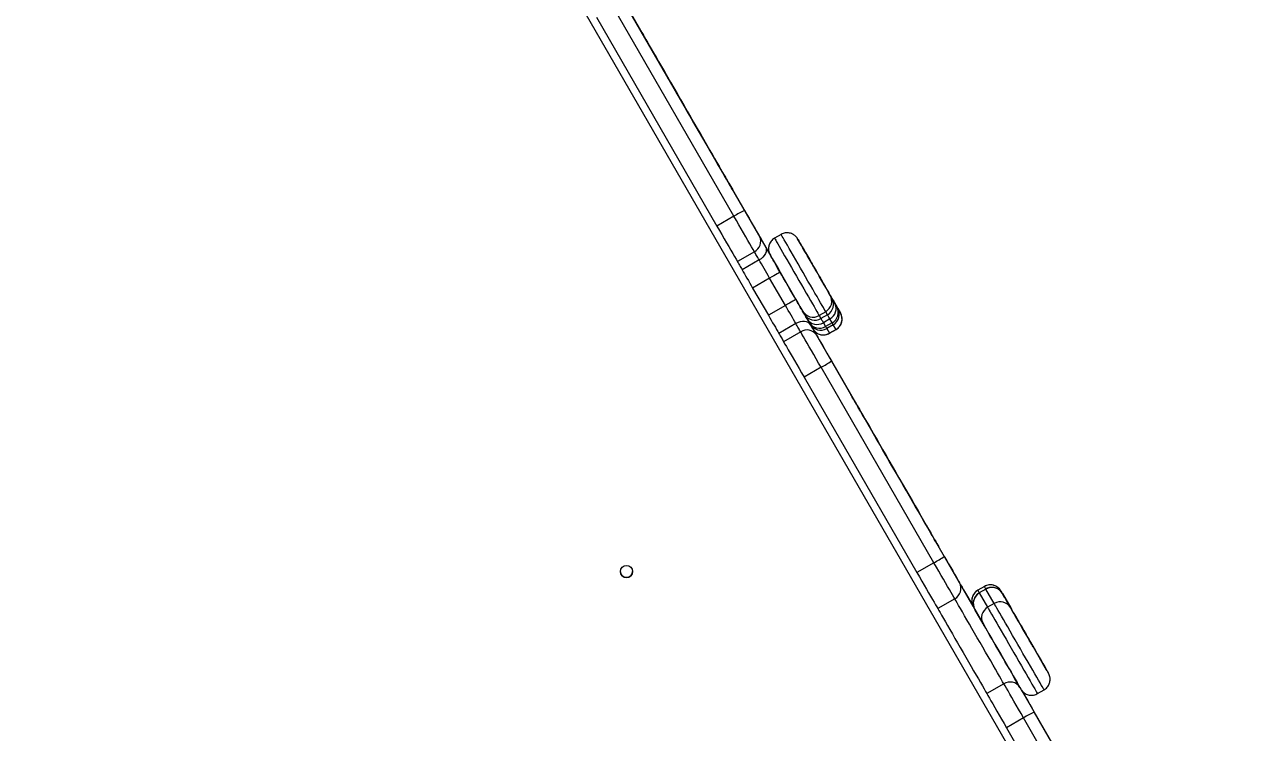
# Model space of a CAD drawing. Header units: millimetres. Extents: x 10665 to 29906, y -6125 to 7364.
# Drawn here: x 20007 to 20820, y -470 to -2 of the extents above; entities that cross this region are included whole.
import ezdxf

# ---------------------------------------------------------------- set-up
doc = ezdxf.new("R2010")
doc.units = ezdxf.units.MM
for name, color, linetype in [('DIKOM_ОБЪЕКТ', 7, 'Continuous'), ('DIKOM_РАЗМЕР_ЗОНА', 7, 'Continuous'), ('DIKOM_РАЗМЕР_ОБЪЕКТА', 7, 'Continuous')]:
    doc.layers.add(name, color=color, linetype=linetype)
doc.styles.add('style1', font='arial.ttf', dxfattribs={"width": 0.8})
doc.dimstyles.new('1-50', dxfattribs={"dimtxt": 300, "dimasz": 200, "dimexe": 100, "dimexo": 0, "dimgap": 100, "dimtad": 1, "dimdec": 0, "dimtxsty": 'style1', "dimcen": 0, "dimclrd": 7, "dimclre": 7, "dimadec": 1, "dimazin": 2, "dimtfac": 1, "dimtdec": 0, "dimtmove": 1, "dimatfit": 3, "dimfxl": 0, "dimlwd": 25, "dimlwe": 18, "dimarcsym": 0})

# ---------------------------------------------------------------- blocks, each defined once
blk = doc.blocks.new('*D16')
at = {"layer": 'Defpoints', "color": 0, "transparency": 16777216}
for p in [(12665, 4926.53), (12665, 1146.89), (26947.71, -1821.93)]:
    blk.add_point(p, dxfattribs=at)
at = {"layer": 'DIKOM_РАЗМЕР_ОБЪЕКТА', "color": 7, "lineweight": 18, "transparency": 16777216}
for p, q in [((12665, 1146.89), (12665, 5026.53)), ((26947.71, -1821.93), (26947.71, 5026.53))]:
    blk.add_line(p, q, dxfattribs=at)
at = {"layer": 'DIKOM_РАЗМЕР_ОБЪЕКТА', "color": 7, "lineweight": 25, "transparency": 16777216}
blk.add_line((26747.71, 4926.53), (12865, 4926.53), dxfattribs=at)
at = {"layer": 'DIKOM_РАЗМЕР_ОБЪЕКТА', "color": 7, "transparency": 16777216}
for points in [[(12865, 4959.86), (12865, 4893.19), (12665, 4926.53)], [(26747.71, 4959.86), (26747.71, 4893.19), (26947.71, 4926.53)]]:
    blk.add_solid(points, dxfattribs=at)
at = {"layer": 'DIKOM_РАЗМЕР_ОБЪЕКТА', "color": 0, "transparency": 16777216, "insert": (21497, 5179.8), "char_height": 300, "attachment_point": 5, "style": 'style1'}
blk.add_mtext('14300', dxfattribs=at)
blk = doc.blocks.new('*D15')
at = {"layer": 'Defpoints', "color": 0, "transparency": 16777216}
for p in [(20416.84, 4419.04), (19675.94, -4001.39), (28567.5, -4001.39)]:
    blk.add_point(p, dxfattribs=at)
at = {"layer": 'DIKOM_РАЗМЕР_ОБЪЕКТА', "color": 7, "lineweight": 18, "transparency": 16777216}
for p, q in [((20416.84, 4419.04), (28667.5, 4419.04)), ((19675.94, -4001.39), (28667.5, -4001.39))]:
    blk.add_line(p, q, dxfattribs=at)
at = {"layer": 'DIKOM_РАЗМЕР_ОБЪЕКТА', "color": 7, "lineweight": 25, "transparency": 16777216}
blk.add_line((28567.5, 4219.04), (28567.5, -3801.39), dxfattribs=at)
at = {"layer": 'DIKOM_РАЗМЕР_ОБЪЕКТА', "color": 7, "transparency": 16777216}
for points in [[(28534.17, 4219.04), (28600.83, 4219.04), (28567.5, 4419.04)], [(28534.17, -3801.39), (28600.83, -3801.39), (28567.5, -4001.39)]]:
    blk.add_solid(points, dxfattribs=at)
at = {"layer": 'DIKOM_РАЗМЕР_ОБЪЕКТА', "color": 0, "transparency": 16777216, "insert": (28247.96, -1553.33), "char_height": 300, "attachment_point": 5, "rotation": 90, "style": 'style1'}
blk.add_mtext('8400', dxfattribs=at)
blk = doc.blocks.new('*D14')
at = {"layer": 'Defpoints', "color": 0, "transparency": 16777216}
for p in [(28947.71, 6914.03), (10665, 1629.88), (28947.71, -1535.43)]:
    blk.add_point(p, dxfattribs=at)
at = {"layer": 'DIKOM_РАЗМЕР_ЗОНА', "color": 7, "lineweight": 18, "transparency": 16777216}
for p, q in [((10665, 1629.88), (10665, 7014.03)), ((28947.71, -1535.43), (28947.71, 7014.03))]:
    blk.add_line(p, q, dxfattribs=at)
at = {"layer": 'DIKOM_РАЗМЕР_ЗОНА', "color": 7, "lineweight": 25, "transparency": 16777216}
blk.add_line((10865, 6914.03), (28747.71, 6914.03), dxfattribs=at)
at = {"layer": 'DIKOM_РАЗМЕР_ЗОНА', "color": 7, "transparency": 16777216}
for points in [[(10865, 6947.36), (10865, 6880.69), (10665, 6914.03)], [(28747.71, 6947.36), (28747.71, 6880.69), (28947.71, 6914.03)]]:
    blk.add_solid(points, dxfattribs=at)
at = {"layer": 'DIKOM_РАЗМЕР_ЗОНА', "color": 0, "transparency": 16777216, "insert": (21431.5, 7167.3), "char_height": 300, "attachment_point": 5, "style": 'style1'}
blk.add_mtext('18300', dxfattribs=at)
blk = doc.blocks.new('*D13')
at = {"layer": 'Defpoints', "color": 0, "transparency": 16777216}
for p in [(20470.84, 6542.55), (29806, 6542.55), (19621.9, -6125)]:
    blk.add_point(p, dxfattribs=at)
at = {"layer": 'DIKOM_РАЗМЕР_ЗОНА', "color": 7, "lineweight": 18, "transparency": 16777216}
for p, q in [((20470.84, 6542.55), (29906, 6542.55)), ((19621.9, -6125), (29906, -6125))]:
    blk.add_line(p, q, dxfattribs=at)
at = {"layer": 'DIKOM_РАЗМЕР_ЗОНА', "color": 7, "lineweight": 25, "transparency": 16777216}
blk.add_line((29806, -5925), (29806, 6342.55), dxfattribs=at)
at = {"layer": 'DIKOM_РАЗМЕР_ЗОНА', "color": 7, "transparency": 16777216}
for points in [[(29772.67, 6342.55), (29839.33, 6342.55), (29806, 6542.55)], [(29772.67, -5925), (29839.33, -5925), (29806, -6125)]]:
    blk.add_solid(points, dxfattribs=at)
at = {"layer": 'DIKOM_РАЗМЕР_ЗОНА', "color": 0, "transparency": 16777216, "insert": (29552.83, 208.78), "char_height": 300, "attachment_point": 5, "rotation": 90, "style": 'style1'}
blk.add_mtext('12650', dxfattribs=at)

msp = doc.modelspace()

# ---------------------------------------------------------------- linework, layer by layer
at = {"layer": 'DIKOM_ОБЪЕКТ', "color": 7, "linetype": 'Continuous', "lineweight": 15}
for p, q in [((20059.24, 556.79), (20774.13, -681.44)), ((20499.52, -153.81), (20394.83, 27.52)), ((20475.85, -128.86), (20396.17, 9.16)), ((20403.2, 12.97), (20482.89, -125.05)), ((20384.91, 2.66), (20464.6, -135.36)), ((20414.75, -6.99), (20414.74, -6.98)), ((20416.58, -10.17), (20414.75, -6.99)), ((20414.76, -7), (20414.76, -7)), ((20419.42, -15.09), (20417.97, -12.58)), ((20421.56, -18.82), (20420.39, -16.79)), ((20471.48, -105.25), (20471.26, -104.89)), ((20471.59, -105.45), (20471.74, -105.7)), ((20472.44, -106.93), (20472.22, -106.56)), ((20472.44, -106.93), (20475.06, -111.47)), ((20475.85, -128.86), (20464.6, -135.36)), ((20507.04, -140.87), (20502.71, -143.37)), ((20517.97, -143.81), (20517.97, -143.8)), ((20520.58, -148.31), (20517.97, -143.81)), ((20489.38, -152.29), (20478.12, -158.79)), ((20521, -149.02), (20520.99, -149.02)), ((20521.29, -149.52), (20521, -149.02)), ((20492.55, -157.78), (20481.29, -164.28)), ((20499.49, -169.8), (20488.23, -176.3)), ((20509.89, -187.81), (20499.49, -169.8)), ((20506.41, -165.79), (20516.82, -183.81)), ((20488.23, -176.3), (20498.63, -194.31)), ((20539.47, -181.04), (20540.64, -183.06)), ((20542.44, -186.18), (20543.89, -188.68)), ((20509.89, -187.81), (20498.63, -194.31)), ((20522.45, -193.56), (20521.28, -191.54)), ((20536.54, -191.97), (20532.21, -194.47)), ((20532.21, -194.47), (20533.38, -196.48)), ((20537.71, -193.98), (20533.38, -196.48)), ((20537.71, -193.98), (20536.54, -191.97)), ((20544.45, -189.66), (20546.28, -192.82)), ((20546.28, -192.82), (20546.28, -192.82)), ((20516.82, -199.83), (20505.57, -206.33)), ((20525.7, -199.18), (20524.26, -196.68)), ((20528.1, -203.32), (20526.27, -200.16)), ((20539.31, -196.75), (20534.98, -199.25)), ((20534.98, -199.25), (20536.42, -201.75)), ((20540.75, -199.25), (20536.42, -201.75)), ((20541.53, -200.59), (20537.2, -203.09)), ((20537.2, -203.09), (20539.02, -206.24)), ((20540.75, -199.25), (20539.31, -196.75)), ((20543.35, -203.74), (20541.53, -200.59)), ((20519.99, -205.31), (20508.73, -211.81)), ((20634.06, -386.83), (20528.26, -203.58)), ((20543.35, -203.74), (20539.02, -206.24)), ((20539.02, -206.24), (20539.03, -206.25)), ((20539.03, -206.25), (20543.36, -203.75)), ((20543.36, -203.75), (20543.35, -203.74)), ((20540.33, -224.54), (20614.93, -353.75)), ((20533.51, -228.73), (20522.25, -235.23)), ((20522.25, -235.23), (20596.85, -364.43)), ((20608.11, -357.93), (20533.51, -228.73)), ((20555.01, -249.94), (20556.42, -252.37)), ((20557.35, -253.98), (20557.93, -254.99)), ((20609.92, -345.05), (20609.77, -344.8)), ((20611.43, -347.65), (20610.12, -345.41)), ((20611.43, -347.65), (20611.43, -347.65)), ((20408.81, -363.81), (20408.81, -363.67)), ((20608.11, -357.93), (20596.85, -364.43)), ((20641.43, -373.62), (20637.1, -376.12)), ((20641.45, -373.65), (20637.12, -376.15)), ((20641.45, -373.65), (20641.43, -373.62)), ((20642.41, -375.32), (20641.45, -373.65)), ((20621.83, -381.71), (20610.58, -388.21)), ((20637.1, -376.12), (20637.12, -376.15)), ((20637.12, -376.15), (20638.07, -377.79)), ((20642.4, -375.3), (20638.07, -377.8)), ((20642.42, -375.33), (20638.09, -377.83)), ((20638.09, -377.83), (20643.57, -387.35)), ((20647.9, -384.85), (20642.42, -375.33)), ((20652.36, -376.54), (20652.36, -376.55)), ((20652.36, -376.55), (20652.38, -376.57)), ((20652.38, -376.57), (20655.88, -382.65)), ((20653.34, -378.25), (20658.82, -387.77)), ((20654.82, -380.81), (20653.68, -378.83)), ((20635.01, -388.49), (20634.19, -387.07)), ((20640.64, -398.27), (20635.15, -388.75)), ((20647.9, -384.85), (20643.57, -387.35)), ((20681.68, -427.35), (20673.85, -413.76)), ((20681.48, -427), (20681.7, -427.37)), ((20683.79, -431.01), (20682.92, -429.49)), ((20654.33, -437.98), (20643.07, -444.48)), ((20683.81, -431.04), (20683.79, -431.01)), ((20804.25, -681.62), (20665.88, -441.96)), ((20676.55, -444.47), (20680.88, -441.97)), ((20667.32, -460.5), (20656.06, -467)), ((20749.09, -602.13), (20667.32, -460.5)), ((20674.44, -456.83), (20756.22, -598.46)), ((20656.06, -467), (20737.84, -608.63))]:
    msp.add_line(p, q, dxfattribs=at)
at = {"layer": 'DIKOM_ОБЪЕКТ', "color": 7, "linetype": 'Continuous', "lineweight": 15, "flags": 128}
for points in [[(20414.74, -6.98), (20414.8, -7.07), (20415.02, -7.46), (20415.42, -8.15), (20415.99, -9.14), (20416.73, -10.42), (20417.63, -11.98), (20418.69, -13.81), (20419.9, -15.91), (20421.25, -18.25), (20422.74, -20.83), (20424.36, -23.63), (20426.09, -26.63), (20427.93, -29.82), (20429.86, -33.17), (20431.88, -36.66), (20433.97, -40.27), (20436.11, -43.98), (20438.3, -47.77), (20440.51, -51.61), (20442.75, -55.48), (20444.98, -59.35), (20447.21, -63.21), (20449.41, -67.03), (20451.58, -70.77), (20453.69, -74.43), (20455.74, -77.98), (20457.71, -81.4), (20459.59, -84.66), (20461.37, -87.74), (20463.04, -90.63), (20464.59, -93.31), (20466.01, -95.77), (20467.28, -97.98), (20468.41, -99.93), (20469.38, -101.61), (20470.19, -103.02), (20470.84, -104.14), (20471.31, -104.96), (20471.61, -105.48), (20471.74, -105.7)], [(20417.97, -12.58), (20417.66, -12.05), (20417.39, -11.58), (20417.16, -11.18), (20416.96, -10.84), (20416.81, -10.57), (20416.69, -10.37), (20416.62, -10.24), (20416.58, -10.17)], [(20420.39, -16.79), (20420.37, -16.74), (20420.31, -16.65), (20420.23, -16.5), (20420.12, -16.31), (20419.99, -16.08), (20419.82, -15.79), (20419.63, -15.46), (20419.42, -15.09)], [(20475.06, -111.48), (20475, -111.38), (20474.77, -110.97), (20474.35, -110.25), (20473.76, -109.23), (20472.99, -107.9), (20472.06, -106.28), (20470.96, -104.37), (20469.7, -102.2), (20468.3, -99.78), (20466.77, -97.12), (20465.11, -94.24), (20463.33, -91.16), (20461.45, -87.91), (20459.48, -84.5), (20457.44, -80.96), (20455.33, -77.31), (20453.17, -73.57), (20450.98, -69.78), (20448.78, -65.96), (20446.57, -62.13), (20444.37, -58.32), (20442.2, -54.56), (20440.07, -50.87), (20437.99, -47.28), (20435.99, -43.81), (20434.07, -40.49), (20432.25, -37.33), (20430.54, -34.37), (20428.95, -31.61), (20427.49, -29.09), (20426.18, -26.81), (20425.01, -24.79), (20424.01, -23.05), (20423.17, -21.6), (20422.5, -20.44), (20422.01, -19.59), (20421.69, -19.05), (20421.56, -18.82)], [(20470.76, -104.01), (20470.74, -103.98), (20470.81, -104.09), (20470.93, -104.3)], [(20471.3, -104.94), (20471.04, -104.49), (20470.86, -104.18), (20470.76, -104.01), (20470.76, -104.01)], [(20470.93, -104.3), (20470.95, -104.34), (20471.17, -104.73), (20471.48, -105.25)], [(20472.04, -106.21), (20472.03, -106.21), (20472.01, -106.17), (20471.96, -106.08), (20471.88, -105.94), (20471.77, -105.76), (20471.64, -105.53), (20471.48, -105.26), (20471.3, -104.94)], [(20471.48, -105.25), (20471.69, -105.62), (20471.88, -105.94), (20472.04, -106.22), (20472.17, -106.45), (20472.28, -106.64), (20472.36, -106.78), (20472.42, -106.88), (20472.44, -106.93)], [(20489.38, -152.29), (20488.51, -150.79), (20487.49, -149.02), (20486.34, -147.03), (20485.07, -144.83), (20483.7, -142.45), (20482.23, -139.92), (20480.7, -137.26), (20479.11, -134.51), (20477.49, -131.7), (20475.85, -128.86)], [(20482.89, -125.05), (20484.39, -127.65), (20485.87, -130.21), (20487.29, -132.68), (20488.64, -135.02), (20489.89, -137.18), (20491.02, -139.13), (20492, -140.82), (20492.81, -142.23)], [(20464.6, -135.36), (20466.23, -138.2), (20467.85, -141.01), (20469.44, -143.76), (20470.98, -146.42), (20472.44, -148.95), (20473.82, -151.33), (20475.09, -153.53), (20476.24, -155.52), (20477.25, -157.29), (20478.12, -158.79)], [(20492.81, -142.23), (20493.21, -142.93), (20493.64, -143.67), (20494.09, -144.45), (20494.57, -145.28), (20495.07, -146.14), (20495.59, -147.05), (20496.14, -148), (20496.71, -148.98)], [(20502.71, -143.37), (20502.78, -143.49), (20503.03, -143.92), (20503.46, -144.67), (20504.06, -145.72), (20504.84, -147.06), (20505.77, -148.67), (20506.85, -150.55), (20508.07, -152.65), (20509.4, -154.96), (20510.83, -157.44), (20512.35, -160.07), (20513.93, -162.81), (20515.55, -165.62), (20517.2, -168.48), (20518.86, -171.34), (20520.49, -174.17), (20522.09, -176.94), (20523.63, -179.61), (20525.09, -182.14), (20526.46, -184.5), (20527.71, -186.67), (20528.83, -188.62), (20529.81, -190.32), (20530.64, -191.74), (20531.3, -192.89), (20531.78, -193.73), (20532.09, -194.26), (20532.21, -194.47)], [(20536.54, -191.97), (20536.42, -191.76), (20536.11, -191.23), (20535.63, -190.39), (20534.97, -189.24), (20534.14, -187.82), (20533.16, -186.12), (20532.04, -184.17), (20530.79, -182), (20529.42, -179.64), (20527.96, -177.11), (20526.42, -174.44), (20524.82, -171.67), (20523.19, -168.84), (20521.53, -165.98), (20519.88, -163.12), (20518.26, -160.31), (20516.68, -157.57), (20515.16, -154.94), (20513.73, -152.46), (20512.4, -150.15), (20511.18, -148.05), (20510.1, -146.17), (20509.17, -144.56), (20508.39, -143.22), (20507.79, -142.17), (20507.36, -141.42), (20507.11, -140.99), (20507.04, -140.87)], [(20517.97, -143.8), (20518.04, -143.92), (20518.29, -144.36), (20518.72, -145.1), (20519.32, -146.14), (20520.08, -147.46), (20520.99, -149.03), (20522.03, -150.83), (20523.18, -152.83), (20524.43, -155), (20525.76, -157.29), (20527.13, -159.67), (20528.53, -162.1), (20529.94, -164.53), (20531.32, -166.93), (20532.66, -169.25), (20533.93, -171.45), (20535.11, -173.5), (20536.19, -175.36), (20537.13, -177), (20537.93, -178.38), (20538.58, -179.5), (20539.05, -180.32), (20539.35, -180.84), (20539.47, -181.04)], [(20492.55, -157.78), (20492.09, -156.98), (20491.65, -156.21), (20491.22, -155.48), (20490.81, -154.77), (20490.42, -154.1), (20490.06, -153.46), (20489.71, -152.86), (20489.38, -152.29)], [(20496.71, -148.98), (20497.11, -149.99), (20497.24, -151.12), (20497.08, -152.32), (20496.64, -153.55), (20495.93, -154.75), (20494.99, -155.89), (20493.85, -156.91), (20492.55, -157.78)], [(20496.71, -148.98), (20497.71, -150.73), (20498.8, -152.61), (20499.96, -154.62), (20501.18, -156.73), (20502.45, -158.92), (20503.75, -161.18), (20505.08, -163.48), (20506.41, -165.79)], [(20521.28, -191.54), (20521.16, -191.34), (20520.87, -190.82), (20520.39, -190), (20519.75, -188.88), (20518.95, -187.5), (20518, -185.86), (20516.93, -184), (20515.74, -181.95), (20514.47, -179.75), (20513.13, -177.43), (20511.75, -175.03), (20510.35, -172.6), (20508.94, -170.17), (20507.57, -167.79), (20506.25, -165.5), (20505, -163.33), (20503.84, -161.33), (20502.8, -159.53), (20501.89, -157.96), (20501.13, -156.64), (20500.53, -155.6), (20500.1, -154.86), (20499.85, -154.42), (20499.78, -154.3)], [(20520.98, -148.99), (20520.89, -148.84), (20520.81, -148.71), (20520.75, -148.6), (20520.69, -148.5), (20520.65, -148.42), (20520.62, -148.37), (20520.59, -148.33), (20520.58, -148.31)], [(20522.29, -151.26), (20522.28, -151.25), (20522.17, -151.06), (20521.91, -150.61), (20521.52, -149.92), (20520.98, -148.99)], [(20520.99, -149.02), (20520.99, -149.02), (20521.01, -149.04), (20521.03, -149.07), (20521.06, -149.13), (20521.1, -149.2), (20521.15, -149.3), (20521.22, -149.41), (20521.29, -149.54)], [(20546.28, -192.82), (20546.22, -192.7), (20545.97, -192.28), (20545.55, -191.54), (20544.95, -190.51), (20544.19, -189.2), (20543.28, -187.62), (20542.24, -185.81), (20541.06, -183.78), (20539.79, -181.56), (20538.42, -179.2), (20536.99, -176.71), (20535.51, -174.15), (20534, -171.55), (20532.49, -168.93), (20531.01, -166.35), (20529.56, -163.84), (20528.17, -161.44), (20526.86, -159.18), (20525.66, -157.1), (20524.57, -155.22), (20523.62, -153.57), (20522.82, -152.18), (20522.18, -151.06), (20521.7, -150.24), (20521.4, -149.73), (20521.29, -149.52)], [(20478.12, -158.79), (20478.45, -159.36), (20478.8, -159.96), (20479.17, -160.6), (20479.55, -161.27), (20479.96, -161.98), (20480.39, -162.71), (20480.83, -163.48), (20481.29, -164.28)], [(20499.49, -169.8), (20498.53, -168.14), (20497.58, -166.5), (20496.65, -164.89), (20495.75, -163.32), (20494.88, -161.81), (20494.05, -160.38), (20493.27, -159.03), (20492.55, -157.78)], [(20530.47, -165.45), (20530.38, -165.31), (20530.12, -164.85), (20529.7, -164.12), (20529.18, -163.22), (20528.61, -162.22), (20528.04, -161.25), (20527.56, -160.41), (20527.2, -159.78), (20527, -159.44), (20526.99, -159.42), (20527.17, -159.73), (20527.51, -160.33), (20527.99, -161.16), (20528.54, -162.12), (20529.12, -163.12), (20529.65, -164.04), (20530.08, -164.78), (20530.36, -165.27), (20530.47, -165.45)], [(20481.29, -164.28), (20482.01, -165.53), (20482.79, -166.88), (20483.62, -168.31), (20484.49, -169.82), (20485.39, -171.39), (20486.32, -173), (20487.27, -174.64), (20488.23, -176.3)], [(20506.41, -165.79), (20506.28, -165.87), (20505.89, -166.1), (20505.25, -166.47), (20504.39, -166.97), (20503.34, -167.57), (20502.14, -168.26), (20500.84, -169.01), (20499.49, -169.8)], [(20535.53, -174.2), (20535.45, -174.05), (20535.18, -173.59), (20534.77, -172.87), (20534.24, -171.96), (20533.67, -170.97), (20533.11, -170), (20532.62, -169.16), (20532.26, -168.53), (20532.06, -168.19), (20532.05, -168.17), (20532.23, -168.48), (20532.58, -169.08), (20533.05, -169.9), (20533.61, -170.87), (20534.18, -171.86), (20534.72, -172.78), (20535.15, -173.53), (20535.43, -174.02), (20535.53, -174.2)], [(20516.82, -183.81), (20516.68, -183.89), (20516.29, -184.12), (20515.65, -184.49), (20514.79, -184.98), (20513.74, -185.59), (20512.54, -186.28), (20511.24, -187.03), (20509.89, -187.81)], [(20516.82, -183.81), (20518.16, -186.13), (20519.48, -188.43), (20520.79, -190.69), (20522.05, -192.88), (20523.27, -194.99), (20524.43, -197), (20525.52, -198.88), (20526.53, -200.63)], [(20540.64, -183.06), (20540.69, -183.14), (20540.79, -183.31), (20540.94, -183.57), (20541.14, -183.92), (20541.39, -184.36), (20541.69, -184.88), (20542.04, -185.49), (20542.44, -186.18)], [(20498.63, -194.31), (20499.59, -195.97), (20500.54, -197.61), (20501.47, -199.22), (20502.37, -200.79), (20503.24, -202.3), (20504.07, -203.73), (20504.85, -205.08), (20505.57, -206.33)], [(20516.82, -199.83), (20516.1, -198.58), (20515.33, -197.23), (20514.5, -195.8), (20513.63, -194.29), (20512.72, -192.72), (20511.79, -191.11), (20510.85, -189.47), (20509.89, -187.81)], [(20524.26, -196.68), (20523.86, -195.99), (20523.5, -195.38), (20523.2, -194.86), (20522.95, -194.42), (20522.75, -194.07), (20522.6, -193.81), (20522.5, -193.64), (20522.45, -193.56)], [(20539.31, -196.75), (20538.95, -196.14), (20538.64, -195.6), (20538.37, -195.14), (20538.15, -194.75), (20537.97, -194.44), (20537.84, -194.21), (20537.75, -194.06), (20537.71, -193.98)], [(20543.89, -188.68), (20544.01, -188.9), (20544.12, -189.09), (20544.22, -189.25), (20544.3, -189.39), (20544.36, -189.5), (20544.41, -189.58), (20544.44, -189.64), (20544.45, -189.66)], [(20526.53, -200.63), (20525.85, -199.77), (20524.94, -199.1), (20523.82, -198.64), (20522.54, -198.4), (20521.14, -198.41), (20519.69, -198.66), (20518.23, -199.14), (20516.82, -199.83)], [(20519.99, -205.31), (20519.67, -204.75), (20519.32, -204.14), (20518.95, -203.51), (20518.56, -202.84), (20518.16, -202.13), (20517.73, -201.39), (20517.29, -200.62), (20516.82, -199.83)], [(20526.27, -200.16), (20526.25, -200.14), (20526.22, -200.08), (20526.17, -200), (20526.11, -199.89), (20526.03, -199.75), (20525.94, -199.59), (20525.83, -199.4), (20525.7, -199.18)], [(20526.53, -200.63), (20527.09, -201.61), (20527.64, -202.56), (20528.16, -203.46), (20528.66, -204.33), (20529.14, -205.15), (20529.59, -205.94), (20530.02, -206.68), (20530.42, -207.37)], [(20533.38, -196.48), (20533.42, -196.56), (20533.51, -196.71), (20533.64, -196.94), (20533.82, -197.25), (20534.04, -197.64), (20534.31, -198.1), (20534.62, -198.64), (20534.98, -199.25)], [(20536.42, -201.75), (20536.59, -202.05), (20536.74, -202.31), (20536.87, -202.53), (20536.98, -202.72), (20537.07, -202.87), (20537.13, -202.98), (20537.17, -203.05), (20537.2, -203.09)], [(20541.53, -200.59), (20541.5, -200.55), (20541.46, -200.48), (20541.4, -200.37), (20541.31, -200.22), (20541.2, -200.03), (20541.07, -199.81), (20540.92, -199.55), (20540.75, -199.25)], [(20505.57, -206.33), (20506.03, -207.12), (20506.47, -207.89), (20506.9, -208.63), (20507.3, -209.34), (20507.69, -210.01), (20508.06, -210.64), (20508.41, -211.25), (20508.73, -211.81)], [(20533.51, -228.73), (20531.88, -225.9), (20530.26, -223.09), (20528.67, -220.34), (20527.13, -217.69), (20525.67, -215.15), (20524.3, -212.77), (20523.03, -210.57), (20521.88, -208.58), (20520.86, -206.82), (20519.99, -205.31)], [(20530.42, -207.37), (20531.23, -208.78), (20532.21, -210.48), (20533.34, -212.42), (20534.58, -214.59), (20535.93, -216.92), (20537.36, -219.39), (20538.83, -221.95), (20540.33, -224.54)], [(20508.73, -211.81), (20509.6, -213.32), (20510.62, -215.08), (20511.77, -217.07), (20513.04, -219.27), (20514.41, -221.65), (20515.88, -224.19), (20517.41, -226.84), (20519, -229.59), (20520.62, -232.4), (20522.25, -235.23)], [(20609.77, -344.8), (20609.66, -344.62), (20609.38, -344.13), (20608.92, -343.34), (20608.3, -342.26), (20607.51, -340.88), (20606.55, -339.23), (20605.44, -337.31), (20604.18, -335.13), (20602.78, -332.7), (20601.25, -330.05), (20599.59, -327.18), (20597.82, -324.11), (20595.95, -320.87), (20593.99, -317.47), (20591.95, -313.94), (20589.84, -310.29), (20587.68, -306.55), (20585.48, -302.74), (20583.26, -298.89), (20581.02, -295.02), (20578.79, -291.14), (20576.57, -287.3), (20574.38, -283.5), (20572.23, -279.78), (20570.14, -276.16), (20568.11, -272.65), (20566.17, -269.29), (20564.32, -266.08), (20562.57, -263.06), (20560.94, -260.24), (20559.44, -257.63), (20558.07, -255.26), (20556.84, -253.13), (20555.77, -251.27), (20554.85, -249.68), (20554.09, -248.37), (20553.5, -247.35), (20553.08, -246.62), (20552.84, -246.2), (20552.77, -246.08)], [(20553.69, -247.65), (20553.72, -247.7), (20553.78, -247.82), (20553.89, -248), (20554.04, -248.26), (20554.22, -248.58), (20554.45, -248.96), (20554.71, -249.42), (20555.01, -249.94)], [(20556.42, -252.37), (20556.63, -252.74), (20556.81, -253.06), (20556.97, -253.33), (20557.1, -253.56), (20557.2, -253.74), (20557.28, -253.87), (20557.33, -253.95), (20557.35, -253.98)], [(20557.93, -254.99), (20558.04, -255.18), (20558.33, -255.69), (20558.81, -256.5), (20559.45, -257.63), (20560.28, -259.05), (20561.27, -260.76), (20562.41, -262.75), (20563.71, -265), (20565.16, -267.5), (20566.73, -270.23), (20568.43, -273.18), (20570.24, -276.31), (20572.15, -279.62), (20574.15, -283.07), (20576.21, -286.65), (20578.34, -290.33), (20580.51, -294.09), (20582.7, -297.89), (20584.91, -301.72), (20587.12, -305.54), (20589.31, -309.34), (20591.47, -313.08), (20593.59, -316.74), (20595.64, -320.3), (20597.62, -323.72), (20599.5, -326.99), (20601.29, -330.09), (20602.97, -332.99), (20604.52, -335.68), (20605.93, -338.13), (20607.2, -340.32), (20608.32, -342.26), (20609.27, -343.91), (20610.05, -345.27), (20610.67, -346.33), (20611.1, -347.08), (20611.36, -347.52), (20611.43, -347.65)], [(20608.57, -342.72), (20608.53, -342.64), (20608.56, -342.7), (20608.65, -342.85)], [(20609.21, -343.84), (20608.92, -343.33), (20608.71, -342.96), (20608.58, -342.73), (20608.57, -342.72)], [(20608.65, -342.85), (20608.67, -342.89), (20608.86, -343.22), (20609.13, -343.68)], [(20609.13, -343.68), (20609.32, -344.02), (20609.48, -344.3), (20609.62, -344.54), (20609.73, -344.74), (20609.82, -344.88), (20609.84, -344.93)], [(20610.12, -345.41), (20610.1, -345.37), (20610.05, -345.29), (20609.98, -345.16), (20609.88, -344.99), (20609.75, -344.77), (20609.6, -344.5), (20609.42, -344.19), (20609.21, -343.84)], [(20609.84, -344.93), (20609.88, -344.99), (20609.91, -345.04), (20609.92, -345.05)], [(20614.93, -353.75), (20616.39, -356.28), (20617.82, -358.75), (20619.19, -361.13), (20620.48, -363.37), (20621.67, -365.43), (20622.74, -367.27), (20623.65, -368.86), (20624.41, -370.17), (20624.99, -371.18)], [(20596.85, -364.43), (20598.48, -367.26), (20600.09, -370.05), (20601.65, -372.76), (20603.16, -375.36), (20604.58, -377.82), (20605.91, -380.12), (20607.12, -382.22), (20608.2, -384.1), (20609.15, -385.74), (20609.94, -387.11), (20610.58, -388.21)], [(20621.83, -381.71), (20621.2, -380.61), (20620.41, -379.24), (20619.46, -377.6), (20618.38, -375.72), (20617.16, -373.62), (20615.84, -371.32), (20614.41, -368.86), (20612.91, -366.26), (20611.35, -363.55), (20609.74, -360.76), (20608.11, -357.93)], [(20624.99, -371.18), (20625.74, -372.47), (20626.65, -374.05), (20627.71, -375.89), (20628.93, -377.99), (20630.28, -380.33), (20631.75, -382.89), (20633.34, -385.64), (20635.03, -388.56), (20636.8, -391.63), (20638.65, -394.83), (20640.55, -398.12), (20642.49, -401.48), (20644.45, -404.88), (20646.42, -408.29), (20648.38, -411.69), (20650.32, -415.04), (20652.21, -418.31), (20654.04, -421.49), (20655.8, -424.54), (20657.47, -427.43), (20659.04, -430.14), (20660.49, -432.66), (20661.81, -434.95), (20663, -437.01), (20664.03, -438.8), (20664.91, -440.32)], [(20654.33, -437.98), (20653.51, -436.57), (20652.53, -434.87), (20651.39, -432.91), (20650.12, -430.7), (20648.72, -428.28), (20647.21, -425.66), (20645.6, -422.88), (20643.92, -419.96), (20642.17, -416.94), (20640.39, -413.84), (20638.58, -410.71), (20636.77, -407.57), (20634.97, -404.46), (20633.21, -401.42), (20631.51, -398.47), (20629.88, -395.64), (20628.34, -392.97), (20626.91, -390.49), (20625.6, -388.22), (20624.42, -386.19), (20623.4, -384.41), (20622.53, -382.91), (20621.83, -381.71)], [(20638.07, -377.8), (20638.07, -377.8), (20638.09, -377.83)], [(20642.42, -375.33), (20642.4, -375.3), (20642.4, -375.3)], [(20673.85, -413.76), (20673.68, -413.47), (20673.33, -412.87), (20672.81, -411.97), (20672.13, -410.78), (20671.29, -409.32), (20670.3, -407.62), (20669.2, -405.71), (20667.99, -403.61), (20666.7, -401.38), (20665.35, -399.03), (20663.95, -396.62), (20662.55, -394.19), (20661.15, -391.77), (20659.79, -389.41), (20658.48, -387.15), (20657.26, -385.02), (20656.13, -383.07), (20655.12, -381.32), (20654.25, -379.82), (20653.53, -378.57), (20652.98, -377.61), (20652.6, -376.95), (20652.39, -376.6), (20652.36, -376.54)], [(20653.68, -378.83), (20653.58, -378.66), (20653.5, -378.52), (20653.43, -378.41), (20653.38, -378.32), (20653.35, -378.26), (20653.33, -378.23), (20653.33, -378.23), (20653.34, -378.25)], [(20655.93, -382.74), (20655.92, -382.72), (20655.86, -382.62), (20655.76, -382.43), (20655.6, -382.16), (20655.39, -381.79), (20655.13, -381.34), (20654.82, -380.81)], [(20610.58, -388.21), (20611.27, -389.41), (20612.14, -390.91), (20613.16, -392.69), (20614.34, -394.72), (20615.65, -396.99), (20617.08, -399.47), (20618.62, -402.14), (20620.25, -404.97), (20621.96, -407.92), (20623.71, -410.96), (20625.51, -414.07), (20627.32, -417.21), (20629.13, -420.34), (20630.92, -423.44), (20632.66, -426.46), (20634.35, -429.38), (20635.95, -432.16), (20637.46, -434.78), (20638.86, -437.2), (20640.14, -439.41), (20641.27, -441.37), (20642.25, -443.07), (20643.07, -444.48)], [(20643.57, -387.35), (20643.75, -387.66), (20644.11, -388.28), (20644.65, -389.21), (20645.35, -390.42), (20646.21, -391.92), (20647.23, -393.68), (20648.38, -395.68), (20649.67, -397.9), (20651.06, -400.32), (20652.56, -402.91), (20654.14, -405.65), (20655.78, -408.49), (20657.47, -411.42), (20659.19, -414.39), (20660.91, -417.38), (20662.63, -420.36), (20664.32, -423.29), (20665.96, -426.13), (20667.54, -428.86), (20669.04, -431.45), (20670.43, -433.87), (20671.72, -436.1), (20672.87, -438.1), (20673.89, -439.86), (20674.75, -441.35), (20675.45, -442.57), (20675.99, -443.49), (20676.35, -444.11), (20676.53, -444.43), (20676.55, -444.47)], [(20680.88, -441.97), (20680.86, -441.93), (20680.68, -441.61), (20680.32, -440.99), (20679.78, -440.07), (20679.08, -438.85), (20678.22, -437.36), (20677.2, -435.6), (20676.05, -433.6), (20674.76, -431.37), (20673.37, -428.95), (20671.87, -426.36), (20670.29, -423.63), (20668.65, -420.79), (20666.96, -417.86), (20665.24, -414.88), (20663.52, -411.89), (20661.8, -408.92), (20660.11, -405.99), (20658.47, -403.15), (20656.89, -400.41), (20655.39, -397.82), (20654, -395.4), (20652.71, -393.18), (20651.56, -391.18), (20650.54, -389.42), (20649.68, -387.92), (20648.98, -386.71), (20648.44, -385.78), (20648.08, -385.16), (20647.9, -384.85)], [(20655.88, -382.65), (20655.93, -382.73), (20655.93, -382.74)], [(20658.82, -387.77), (20658.99, -388.06), (20659.34, -388.67), (20659.87, -389.57), (20660.56, -390.77), (20661.41, -392.24), (20662.4, -393.96), (20663.52, -395.9), (20664.75, -398.04), (20666.09, -400.34), (20667.49, -402.78), (20668.96, -405.31), (20670.45, -407.91), (20671.96, -410.52), (20673.46, -413.12), (20674.93, -415.66), (20676.35, -418.11), (20677.69, -420.44), (20678.94, -422.6), (20680.07, -424.57), (20681.08, -426.32), (20681.95, -427.82), (20682.66, -429.06), (20683.21, -430), (20683.58, -430.65), (20683.78, -430.99), (20683.81, -431.04)], [(20665.62, -441.54), (20665.59, -441.49), (20665.4, -441.15), (20665.02, -440.5), (20664.48, -439.56), (20663.77, -438.32), (20662.9, -436.82), (20661.89, -435.07), (20660.75, -433.1), (20659.5, -430.94), (20658.16, -428.61), (20656.74, -426.16), (20655.28, -423.62), (20653.78, -421.02), (20652.27, -418.41), (20650.77, -415.81), (20649.31, -413.28), (20647.9, -410.84), (20646.57, -408.54), (20645.33, -406.4), (20644.21, -404.46), (20643.22, -402.74), (20642.37, -401.27), (20641.68, -400.07), (20641.16, -399.17), (20640.81, -398.56), (20640.64, -398.27)], [(20661.36, -392.14), (20661.49, -392.35), (20661.79, -392.87), (20662.23, -393.64), (20662.77, -394.57), (20663.35, -395.57), (20663.9, -396.52), (20664.36, -397.33), (20664.69, -397.9), (20664.85, -398.17), (20664.82, -398.12), (20664.6, -397.75), (20664.23, -397.1), (20663.73, -396.23), (20663.16, -395.25), (20662.59, -394.27), (20662.08, -393.37), (20661.68, -392.68), (20661.43, -392.25), (20661.36, -392.14)], [(20669.56, -406.36), (20669.68, -406.58), (20669.98, -407.1), (20670.43, -407.86), (20670.97, -408.8), (20671.54, -409.79), (20672.09, -410.75), (20672.56, -411.55), (20672.89, -412.12), (20673.05, -412.4), (20673.02, -412.35), (20672.8, -411.97), (20672.42, -411.32), (20671.93, -410.46), (20671.36, -409.48), (20670.79, -408.49), (20670.28, -407.6), (20669.87, -406.9), (20669.62, -406.47), (20669.56, -406.36)], [(20682.43, -428.65), (20681.81, -427.58), (20681.33, -426.75), (20681, -426.17), (20680.81, -425.84), (20680.76, -425.75), (20680.86, -425.92), (20681.1, -426.33), (20681.48, -427)], [(20681.7, -427.37), (20681.69, -427.37), (20681.68, -427.35)], [(20682.92, -429.49), (20682.89, -429.45), (20682.86, -429.39), (20682.81, -429.31), (20682.76, -429.22), (20682.69, -429.1), (20682.61, -428.97), (20682.53, -428.82), (20682.43, -428.65)], [(20667.32, -460.5), (20665.67, -457.64), (20664.05, -454.83), (20662.48, -452.11), (20660.98, -449.5), (20659.56, -447.05), (20658.24, -444.77), (20657.05, -442.71), (20655.99, -440.87), (20655.08, -439.29), (20654.33, -437.98)], [(20643.07, -444.48), (20643.82, -445.79), (20644.73, -447.37), (20645.79, -449.21), (20646.99, -451.27), (20648.3, -453.55), (20649.72, -456), (20651.22, -458.61), (20652.79, -461.33), (20654.41, -464.14), (20656.06, -467)], [(20664.91, -440.32), (20665.62, -441.55), (20666.51, -443.09), (20667.56, -444.91), (20668.75, -446.97), (20670.06, -449.24), (20671.46, -451.67), (20672.93, -454.22), (20674.44, -456.83)]]:
    msp.add_lwpolyline(points, dxfattribs=at)
at = {"layer": 'DIKOM_ОБЪЕКТ', "color": 7, "linetype": 'Continuous', "lineweight": 15}
msp.add_circle((20404.81, -363.76), 4, dxfattribs=at)
for centre, radius, start, end in [((20514.64, -192.05), 74.14, 115.35687, 121.54475), ((20486.02, -145.53), 7.55, 296.4335, 25.91993), ((20532.54, -185.04), 8, 299.99371, 29.99847), ((20533.71, -187.05), 8, 299.99458, 29.99496), ((20535.58, -189.9), 7.8, 298.51984, 28.44055), ((20528.21, -187.54), 8, 210.00176, 300.00621), ((20529.38, -189.56), 8, 210.00528, 300.00331), ((20537.03, -192.4), 7.8, 298.52213, 28.43861), ((20537.53, -193.66), 8, 299.99591, 29.99595), ((20539.35, -196.82), 8, 299.99835, 29.99383), ((20530.9, -192.6), 7.8, 211.5583, 301.47992), ((20532.35, -195.1), 7.8, 211.56062, 301.47939), ((20533.2, -196.16), 8, 210.00551, 300.00309), ((20524.17, -211.6), 7.55, 34.0882, 123.57554), ((20535.02, -199.32), 8, 210.00385, 300.00474), ((20497.93, -163.1), 74.66, 298.46676, 304.61149), ((20572.56, -292.37), 74.58, 298.46313, 304.61478), ((20404.81, -363.76), 4, 181.18119, 1.18119), ((20404.81, -363.76), 4, 181.18119, 359.28915), ((20618.14, -374.86), 7.78, 298.33971, 28.23907), ((20645.45, -380.57), 7.99, 30.04081, 120.03752), ((20641.12, -383.08), 7.99, 119.9611, 209.95955), ((20642.08, -384.76), 7.99, 119.96242, 209.95822), ((20646.42, -382.25), 7.99, 30.03968, 120.03865), ((20647.56, -394.27), 7.99, 119.95869, 209.96195), ((20651.9, -391.77), 7.99, 30.03964, 120.03868), ((20658.45, -444.47), 7.68, 32.66832, 122.44026), ((20690, -495.78), 41.94, 111.768, 122.72589)]:
    msp.add_arc(centre, radius, start, end, dxfattribs=at)
for points, knots in [([(20470.77, -104.03), (20470.76, -104), (20470.74, -103.98), (20470.73, -103.95), (20470.71, -103.92), (20470.69, -103.89), (20470.66, -103.83), (20470.6, -103.73), (20470.55, -103.66), (20470.52, -103.62)], [0, 0, 0, 0, 0.641896, 0.761107, 0.80377, 0.833006, 0.863075, 0.935387, 1, 1, 1, 1]), ([(20502.72, -143.38), (20502.7, -143.39), (20502.19, -143.62), (20501.38, -144.3), (20500.36, -145.36), (20499.61, -146.53), (20499.1, -147.72), (20498.81, -148.89), (20498.69, -150.01), (20498.72, -151.04), (20498.87, -151.95), (20499.07, -152.72), (20499.3, -153.33), (20499.49, -153.75), (20499.59, -153.95), (20499.62, -154.01)], [0, 0, 0, 0, 0.006035, 0.135484, 0.255689, 0.368054, 0.473437, 0.572033, 0.663656, 0.747745, 0.823369, 0.889192, 0.943486, 0.984385, 1, 1, 1, 1]), ([(20517.96, -143.79), (20517.96, -143.79), (20517.96, -143.78), (20517.95, -143.77), (20517.94, -143.75), (20517.91, -143.71), (20517.83, -143.57), (20517.68, -143.33), (20517.39, -142.93), (20516.91, -142.34), (20516.17, -141.63), (20515.14, -140.89), (20513.95, -140.31), (20512.61, -139.92), (20511.23, -139.76), (20509.77, -139.86), (20508.34, -140.21), (20507.47, -140.66), (20507.05, -140.88)], [0, 0, 0, 0, 0.010101, 0.018131, 0.022718, 0.026112, 0.033523, 0.059264, 0.093669, 0.149094, 0.238939, 0.332526, 0.446625, 0.546801, 0.656973, 0.771315, 0.887916, 1, 1, 1, 1]), ([(20520.99, -149.01), (20520.99, -149), (20520.98, -149), (20520.98, -148.99), (20520.96, -148.97), (20520.94, -148.93), (20520.93, -148.91), (20520.92, -148.89)], [0, 0, 0, 0, 0.333456, 0.603267, 0.761926, 0.875462, 1, 1, 1, 1]), ([(20543.35, -203.74), (20543.37, -203.73), (20543.87, -203.5), (20544.69, -202.82), (20545.71, -201.76), (20546.45, -200.59), (20546.96, -199.4), (20547.26, -198.23), (20547.38, -197.11), (20547.34, -196.09), (20547.2, -195.18), (20547, -194.41), (20546.77, -193.79), (20546.58, -193.37), (20546.46, -193.15), (20546.43, -193.08)], [0, 0, 0, 0, 0.005475, 0.134595, 0.254486, 0.366552, 0.47165, 0.569982, 0.661363, 0.745237, 0.820675, 0.886334, 0.940496, 0.9813, 1, 1, 1, 1]), ([(20528.1, -203.33), (20528.11, -203.33), (20528.11, -203.34), (20528.11, -203.35), (20528.13, -203.37), (20528.15, -203.4), (20528.2, -203.49), (20528.35, -203.73), (20528.62, -204.13), (20529.15, -204.78), (20529.91, -205.51), (20530.96, -206.25), (20532.13, -206.82), (20533.45, -207.2), (20534.83, -207.36), (20536.29, -207.26), (20537.72, -206.91), (20538.59, -206.46), (20539.02, -206.24)], [0, 0, 0, 0, 0.010848, 0.020561, 0.025998, 0.029343, 0.034216, 0.052616, 0.092062, 0.148767, 0.247087, 0.33737, 0.448471, 0.548504, 0.658236, 0.772152, 0.888329, 1, 1, 1, 1]), ([(20652.19, -376.26), (20652.16, -376.21), (20652.05, -376.05), (20651.81, -375.71), (20651.35, -375.13), (20650.64, -374.43), (20649.62, -373.69), (20648.47, -373.1), (20647.14, -372.69), (20645.78, -372.51), (20644.32, -372.57), (20642.88, -372.93), (20641.89, -373.3), (20641.46, -373.61), (20641.43, -373.63)], [0, 0, 0, 0, 0.013572, 0.047671, 0.101234, 0.196552, 0.289552, 0.409752, 0.51301, 0.627636, 0.746921, 0.868741, 0.991734, 1, 1, 1, 1]), ([(20637.11, -376.12), (20636.68, -376.39), (20635.84, -376.93), (20634.84, -378), (20634.07, -379.16), (20633.53, -380.35), (20633.22, -381.52), (20633.09, -382.65), (20633.11, -383.68), (20633.24, -384.6), (20633.44, -385.39), (20633.67, -386.02), (20633.88, -386.49), (20634.03, -386.78), (20634.11, -386.93), (20634.14, -386.98), (20634.15, -387), (20634.16, -387.01), (20634.16, -387.03), (20634.17, -387.04), (20634.18, -387.05), (20634.19, -387.06)], [0, 0, 0, 0, 0.110841, 0.220018, 0.322022, 0.417664, 0.507194, 0.590459, 0.666998, 0.736004, 0.796289, 0.846347, 0.884468, 0.909316, 0.91863, 0.921944, 0.924378, 0.927394, 0.932745, 0.946312, 1, 1, 1, 1]), ([(20638.08, -377.82), (20637.71, -378.05), (20636.91, -378.53), (20635.92, -379.54), (20635.11, -380.69), (20634.55, -381.88), (20634.21, -383.06), (20634.06, -384.19), (20634.06, -385.24), (20634.18, -386.17), (20634.38, -386.98), (20634.6, -387.63), (20634.82, -388.12), (20634.97, -388.43), (20635.07, -388.6), (20635.1, -388.66), (20635.11, -388.68), (20635.12, -388.69), (20635.13, -388.71), (20635.14, -388.72), (20635.15, -388.74), (20635.15, -388.75)], [0, 0, 0, 0, 0.096089, 0.206079, 0.308756, 0.405009, 0.495158, 0.579095, 0.656391, 0.726285, 0.787662, 0.839032, 0.878694, 0.905248, 0.916573, 0.920041, 0.922506, 0.925473, 0.930618, 0.943301, 1, 1, 1, 1]), ([(20653.67, -378.83), (20653.62, -378.74), (20653.47, -378.47), (20653.33, -378.23), (20653.35, -378.27), (20653.3, -378.19), (20653.29, -378.16), (20653.25, -378.1), (20653.15, -377.93), (20652.92, -377.58), (20652.43, -376.94), (20651.74, -376.23), (20650.75, -375.47), (20649.63, -374.86), (20648.31, -374.42), (20646.94, -374.2), (20645.49, -374.23), (20644.04, -374.55), (20642.99, -374.92), (20642.49, -375.26), (20642.4, -375.32)], [0, 0, 0, 0, 0.076945, 0.22355, 0.298595, 0.303469, 0.305698, 0.308358, 0.315562, 0.340007, 0.378607, 0.447869, 0.504502, 0.586578, 0.658718, 0.735819, 0.816528, 0.899123, 0.982643, 1, 1, 1, 1]), ([(20680.87, -441.93), (20681.19, -441.74), (20681.96, -441.3), (20682.92, -440.34), (20683.76, -439.2), (20684.34, -438.01), (20684.71, -436.83), (20684.88, -435.69), (20684.89, -434.63), (20684.78, -433.68), (20684.59, -432.86), (20684.37, -432.19), (20684.15, -431.68), (20683.99, -431.36), (20683.89, -431.18), (20683.85, -431.11), (20683.84, -431.09), (20683.83, -431.07), (20683.82, -431.06), (20683.81, -431.04), (20683.8, -431.03), (20683.79, -431.01), (20683.79, -431.01)], [0, 0, 0, 0, 0.082973, 0.19265, 0.294938, 0.39082, 0.480642, 0.564353, 0.641541, 0.711513, 0.773178, 0.82512, 0.865647, 0.893295, 0.90604, 0.909717, 0.912323, 0.915436, 0.920823, 0.934031, 0.985837, 1, 1, 1, 1]), ([(20665.74, -441.73), (20665.78, -441.8), (20665.97, -442.1), (20666.36, -442.63), (20666.97, -443.29), (20667.86, -444.06), (20669.02, -444.77), (20670.43, -445.3), (20671.84, -445.55), (20673.28, -445.55), (20674.74, -445.27), (20675.85, -444.89), (20676.4, -444.52), (20676.53, -444.44)], [0, 0, 0, 0, 0.018704, 0.086675, 0.160626, 0.237452, 0.372005, 0.490468, 0.601366, 0.718777, 0.839137, 0.960971, 1, 1, 1, 1])]:
    msp.add_open_spline(points, degree=3, knots=knots, dxfattribs=at)

# ---------------------------------------------------------------- dimensions: what is measured, and where the dimension line sits
at = {"layer": 'DIKOM_РАЗМЕР_ЗОНА'}
dim = msp.add_linear_dim(base=(28947.71, 6914.03), p1=(10665, 1629.88), p2=(28947.71, -1535.43), text='18300', dimstyle='1-50', override={"dimscale": 1, "dimtix": 0, "dimtofl": 1, "dimtmove": 1, "dimatfit": 3}, dxfattribs=at)
dim.commit()
dim.dimension.update_dxf_attribs({"geometry": '*D14', "text_midpoint": (21431.5, 6914.03), "dimtype": 160})
dim = msp.add_linear_dim(base=(29806, 6542.55), p1=(19621.9, -6125), p2=(20470.84, 6542.55), angle=90, text='12650', dimstyle='1-50', dxfattribs=at)
dim.commit()
dim.dimension.update_dxf_attribs({"geometry": '*D13', "text_midpoint": (29806, 208.78), "dimtype": 160})
at = {"layer": 'DIKOM_РАЗМЕР_ОБЪЕКТА'}
dim = msp.add_linear_dim(base=(12665, 4926.53), p1=(26947.71, -1821.93), p2=(12665, 1146.89), angle=180, text='14300', dimstyle='1-50', override={"dimscale": 1, "dimtix": 0, "dimtofl": 1, "dimtmove": 1, "dimatfit": 3}, dxfattribs=at)
dim.commit()
dim.dimension.update_dxf_attribs({"geometry": '*D16', "text_midpoint": (21497, 4926.53), "dimtype": 160})
dim = msp.add_linear_dim(base=(28567.5, -4001.39), p1=(20416.84, 4419.04), p2=(19675.94, -4001.39), angle=90, text='8400', dimstyle='1-50', dxfattribs=at)
dim.commit()
dim.dimension.update_dxf_attribs({"geometry": '*D15', "text_midpoint": (28501.13, -1553.33), "dimtype": 160})

doc.saveas('drawing.dxf')
